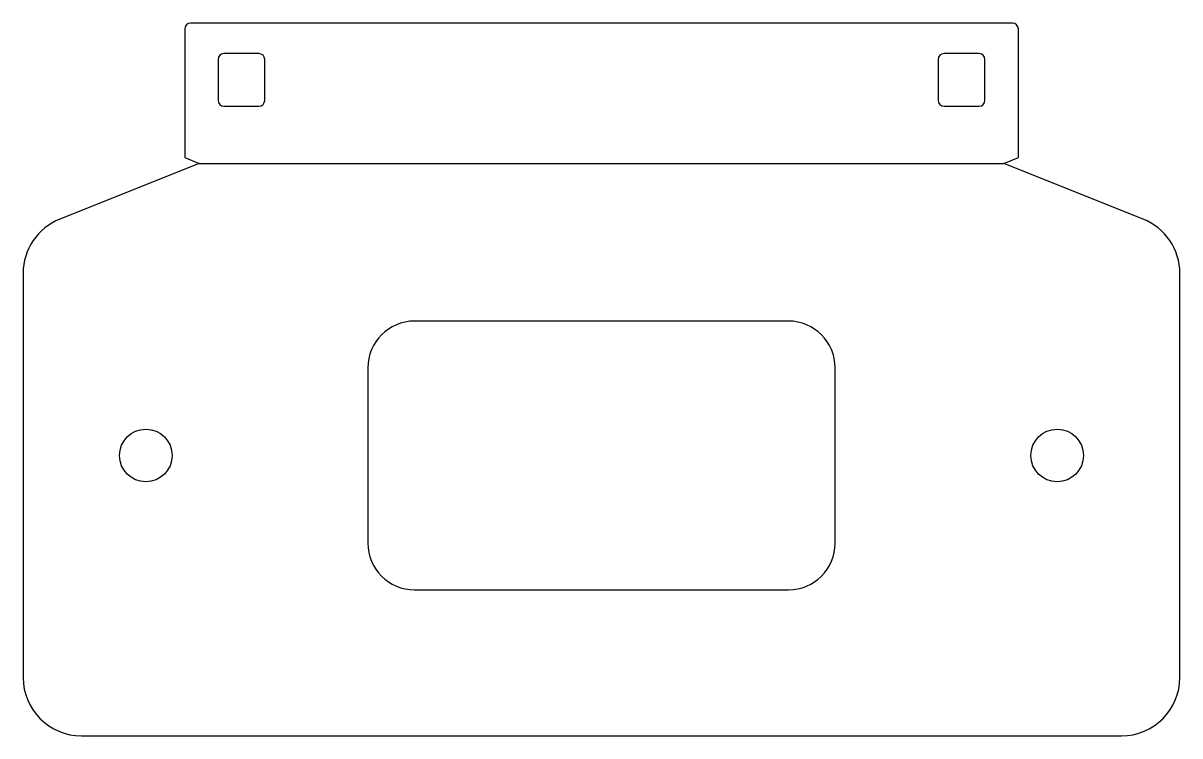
# Model space of a CAD drawing. Header units: millimetres. Extents: x 6736 to 6835, y -0.3 to 60.7.
import ezdxf

# ---------------------------------------------------------------- set-up
doc = ezdxf.new("R2010")
doc.units = ezdxf.units.MM
doc.layers.add('cutting', color=1, linetype='Continuous')

msp = doc.modelspace()

# ---------------------------------------------------------------- linework, layer by layer
at = {"layer": 'cutting', "color": 1}
for p, q in [((6820.685, 60.75), (6750.335, 60.75)), ((6749.835, 60.25), (6749.835, 49.25)), ((6821.185, 49.25), (6821.185, 60.25)), ((6752.692, 57.642), (6752.692, 54.142)), ((6756.192, 58.142), (6753.192, 58.142)), ((6756.692, 54.142), (6756.692, 57.642)), ((6814.327, 57.642), (6814.327, 54.142)), ((6817.827, 58.142), (6814.827, 58.142)), ((6818.327, 54.142), (6818.327, 57.642)), ((6753.192, 53.642), (6756.192, 53.642)), ((6756.692, 54.142), (6756.692, 54.142)), ((6814.827, 53.642), (6817.827, 53.642)), ((6751.085, 48.75), (6739.153, 43.977)), ((6749.835, 49.25), (6751.085, 48.75)), ((6751.085, 48.75), (6819.935, 48.75)), ((6819.935, 48.75), (6821.185, 49.25)), ((6831.867, 43.977), (6819.935, 48.75)), ((6736.01, 39.335), (6736.01, 4.75)), ((6835.01, 4.75), (6835.01, 39.335)), ((6801.51, 35.25), (6769.51, 35.25)), ((6765.51, 31.25), (6765.51, 23.75)), ((6805.51, 16.25), (6805.51, 31.25)), ((6765.51, 23.75), (6765.51, 16.25)), ((6769.51, 12.25), (6801.51, 12.25)), ((6741.01, -0.25), (6785.51, -0.25)), ((6785.51, -0.25), (6830.01, -0.25))]:
    msp.add_line(p, q, dxfattribs=at)
for centre in [(6746.51, 23.75), (6824.51, 23.75)]:
    msp.add_circle(centre, 2.25, dxfattribs=at)
for centre, radius, start, end in [((6750.335, 60.25), 0.5, 90, 180), ((6820.685, 60.25), 0.5, 0, 90), ((6753.192, 57.642), 0.5, 90, 180), ((6756.192, 57.642), 0.5, 0, 90), ((6814.827, 57.642), 0.5, 90, 180), ((6817.827, 57.642), 0.5, 0, 90), ((6753.192, 54.142), 0.5, 180, 270), ((6756.192, 54.142), 0.5, 270, 0), ((6814.827, 54.142), 0.5, 180, 270), ((6817.827, 54.142), 0.5, 270, 0), ((6741.01, 39.335), 5, 111.80141, 180), ((6830.01, 39.335), 5, 360, 68.19859), ((6769.51, 31.25), 4, 90, 180), ((6801.51, 31.25), 4, 0, 90), ((6769.51, 16.25), 4, 180, 270), ((6801.51, 16.25), 4, 270, 0), ((6741.01, 4.75), 5, 180, 270), ((6830.01, 4.75), 5, 270, 0)]:
    msp.add_arc(centre, radius, start, end, dxfattribs=at)

doc.saveas('drawing.dxf')
